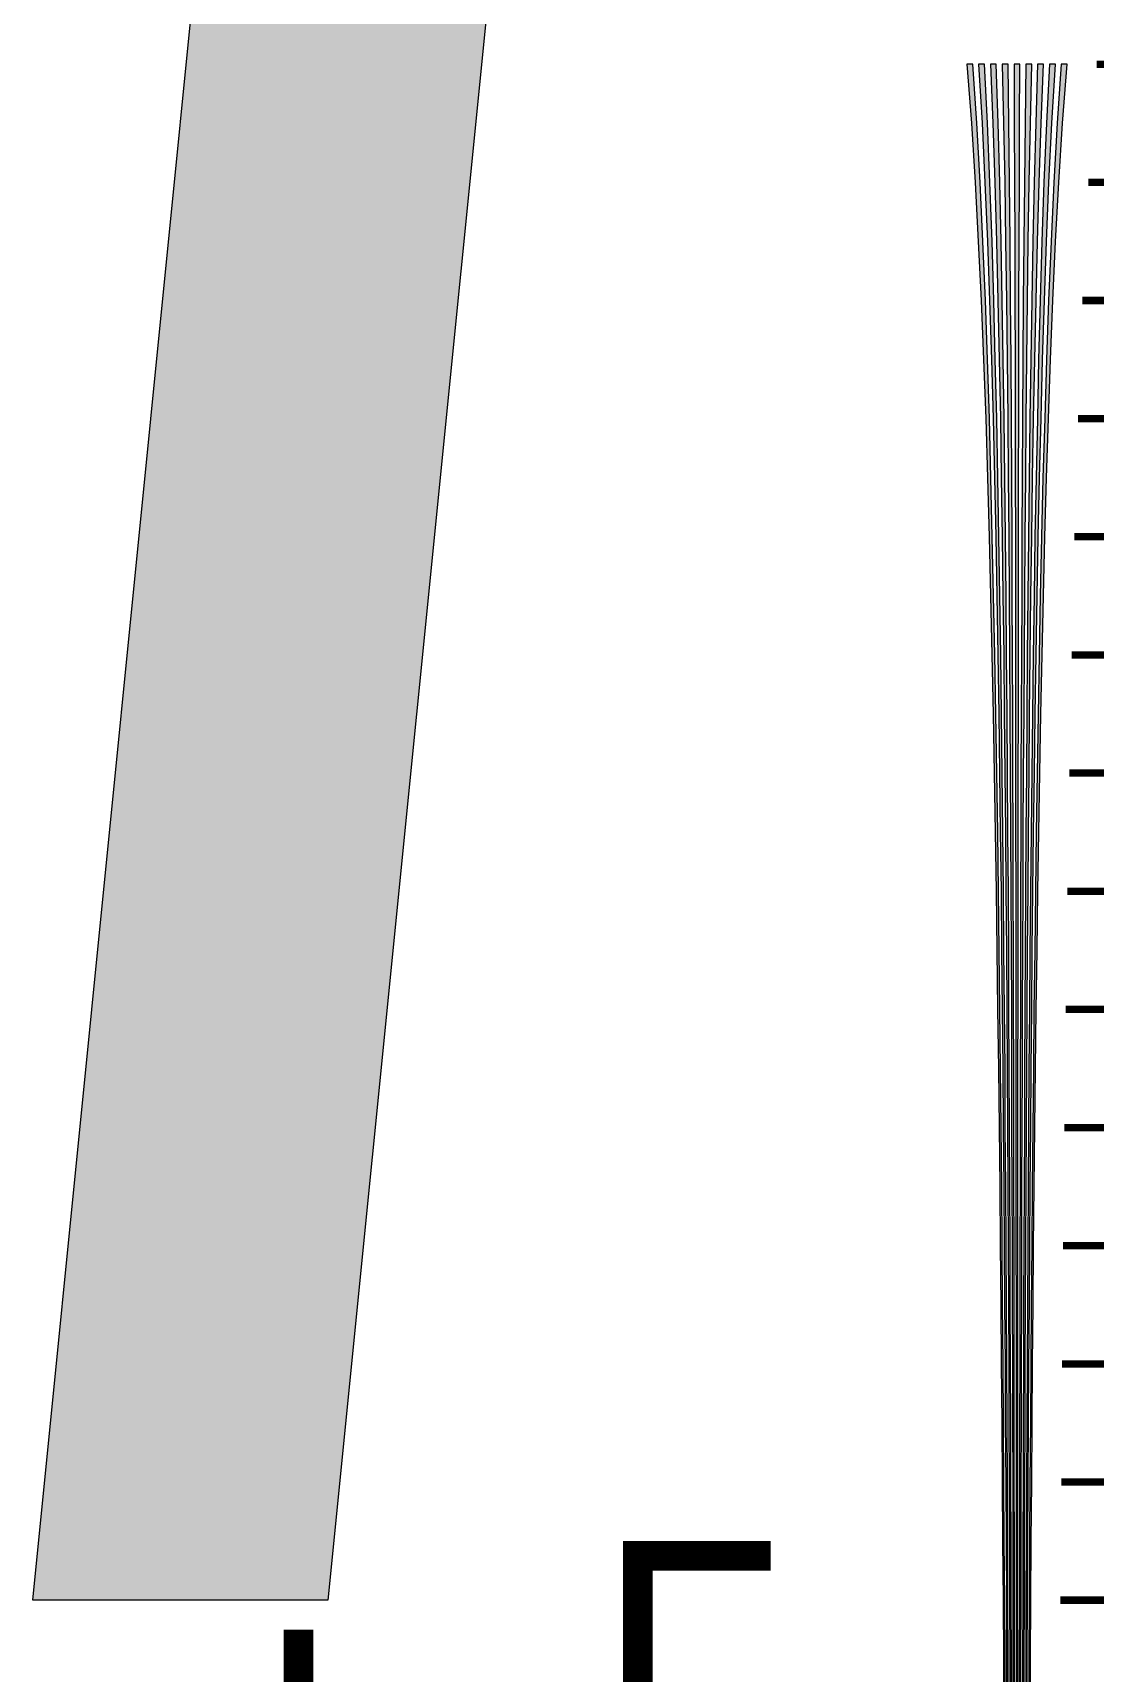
# Model space of a CAD drawing. Header units: millimetres. Extents: x 0 to 1582, y 0 to 984.
# Drawn here: x 759.1 to 903.1, y 566.4 to 788.5 of the extents above; entities that cross this region are included whole.
import ezdxf

# ---------------------------------------------------------------- set-up
doc = ezdxf.new("R2010")
doc.units = ezdxf.units.MM
doc.layers.add('CENTER', color=7, linetype='Continuous')
doc.layers.add('SFR', color=7, linetype='Continuous')

msp = doc.modelspace()

# ---------------------------------------------------------------- hatches: boundary and pattern name
at = {"layer": 'CENTER', "true_color": 0x000000}
h = msp.add_hatch(color=7, dxfattribs=at)
h.dxf.hatch_style = 1
h.paths.add_polyline_path([(885.69, 784.25), (886.31, 776.25), (886.83, 768.25), (887.25, 760.25), (887.63, 752.25), (887.95, 744.25), (888.25, 736.25), (888.49, 728.25), (888.71, 720.25), (888.91, 712.25), (889.09, 704.25), (889.25, 696.25), (889.39, 688.25), (889.53, 680.25), (889.65, 672.25), (889.77, 664.25), (889.87, 656.25), (889.97, 648.25), (890.07, 640.25), (890.15, 632.25), (890.23, 624.25), (890.29, 616.25), (890.37, 608.25), (890.43, 600.25), (890.49, 592.25), (890.55, 584.25), (890.61, 576.25), (890.65, 568.25), (890.71, 560.25), (890.75, 552.25), (890.79, 544.25), (890.99, 544.25), (890.95, 552.25), (890.91, 560.25), (890.87, 568.25), (890.83, 576.25), (890.77, 584.25), (890.73, 592.25), (890.67, 600.25), (890.61, 608.25), (890.55, 616.25), (890.49, 624.25), (890.43, 632.25), (890.35, 640.25), (890.27, 648.25), (890.19, 656.25), (890.09, 664.25), (889.99, 672.25), (889.89, 680.25), (889.77, 688.25), (889.63, 696.25), (889.49, 704.25), (889.33, 712.25), (889.15, 720.25), (888.97, 728.25), (888.75, 736.25), (888.49, 744.25), (888.21, 752.25), (887.87, 760.25), (887.49, 768.25), (887.03, 776.25), (886.49, 784.25), (885.69, 784.25)])
h = msp.add_hatch(color=7, dxfattribs=at)
h.dxf.hatch_style = 1
h.paths.add_polyline_path([(887.29, 784.25), (887.77, 776.25), (888.15, 768.25), (888.49, 760.25), (888.77, 752.25), (889.03, 744.25), (889.25, 736.25), (889.43, 728.25), (889.61, 720.25), (889.75, 712.25), (889.89, 704.25), (890.01, 696.25), (890.13, 688.25), (890.23, 680.25), (890.33, 672.25), (890.41, 664.25), (890.49, 656.25), (890.57, 648.25), (890.63, 640.25), (890.69, 632.25), (890.75, 624.25), (890.81, 616.25), (890.87, 608.25), (890.91, 600.25), (890.97, 592.25), (891.01, 584.25), (891.05, 576.25), (891.09, 568.25), (891.13, 560.25), (891.15, 552.25), (891.19, 544.25), (891.39, 544.25), (891.37, 552.25), (891.33, 560.25), (891.31, 568.25), (891.27, 576.25), (891.23, 584.25), (891.19, 592.25), (891.15, 600.25), (891.11, 608.25), (891.07, 616.25), (891.03, 624.25), (890.97, 632.25), (890.91, 640.25), (890.87, 648.25), (890.79, 656.25), (890.73, 664.25), (890.65, 672.25), (890.57, 680.25), (890.49, 688.25), (890.39, 696.25), (890.29, 704.25), (890.17, 712.25), (890.05, 720.25), (889.91, 728.25), (889.75, 736.25), (889.55, 744.25), (889.35, 752.25), (889.11, 760.25), (888.83, 768.25), (888.49, 776.25), (888.09, 784.25), (887.29, 784.25)])
h = msp.add_hatch(color=7, dxfattribs=at)
h.dxf.hatch_style = 1
h.paths.add_polyline_path([(888.89, 784.25), (889.21, 776.25), (889.49, 768.25), (889.73, 760.25), (889.91, 752.25), (890.09, 744.25), (890.25, 736.25), (890.37, 728.25), (890.49, 720.25), (890.59, 712.25), (890.69, 704.25), (890.77, 696.25), (890.85, 688.25), (890.93, 680.25), (890.99, 672.25), (891.05, 664.25), (891.11, 656.25), (891.15, 648.25), (891.21, 640.25), (891.25, 632.25), (891.29, 624.25), (891.33, 616.25), (891.37, 608.25), (891.39, 600.25), (891.43, 592.25), (891.47, 584.25), (891.49, 576.25), (891.51, 568.25), (891.55, 560.25), (891.57, 552.25), (891.59, 544.25), (891.79, 544.25), (891.77, 552.25), (891.75, 560.25), (891.73, 568.25), (891.71, 576.25), (891.69, 584.25), (891.67, 592.25), (891.65, 600.25), (891.61, 608.25), (891.59, 616.25), (891.55, 624.25), (891.53, 632.25), (891.49, 640.25), (891.45, 648.25), (891.41, 656.25), (891.37, 664.25), (891.33, 672.25), (891.27, 680.25), (891.21, 688.25), (891.15, 696.25), (891.09, 704.25), (891.01, 712.25), (890.93, 720.25), (890.85, 728.25), (890.75, 736.25), (890.63, 744.25), (890.49, 752.25), (890.33, 760.25), (890.15, 768.25), (889.95, 776.25), (889.69, 784.25), (888.89, 784.25)])
h = msp.add_hatch(color=7, dxfattribs=at)
h.dxf.hatch_style = 1
h.paths.add_polyline_path([(890.49, 784.25), (890.67, 776.25), (890.83, 768.25), (890.95, 760.25), (891.07, 752.25), (891.15, 744.25), (891.25, 736.25), (891.31, 728.25), (891.37, 720.25), (891.43, 712.25), (891.49, 704.25), (891.53, 696.25), (891.59, 688.25), (891.63, 680.25), (891.65, 672.25), (891.69, 664.25), (891.73, 656.25), (891.75, 648.25), (891.77, 640.25), (891.81, 632.25), (891.83, 624.25), (891.85, 616.25), (891.87, 608.25), (891.89, 600.25), (891.91, 592.25), (891.91, 584.25), (891.93, 576.25), (891.95, 568.25), (891.97, 560.25), (891.97, 552.25), (891.99, 544.25), (892.19, 544.25), (892.19, 552.25), (892.17, 560.25), (892.17, 568.25), (892.15, 576.25), (892.15, 584.25), (892.13, 592.25), (892.13, 600.25), (892.11, 608.25), (892.11, 616.25), (892.09, 624.25), (892.07, 632.25), (892.07, 640.25), (892.05, 648.25), (892.03, 656.25), (892.01, 664.25), (891.99, 672.25), (891.97, 680.25), (891.95, 688.25), (891.91, 696.25), (891.89, 704.25), (891.85, 712.25), (891.83, 720.25), (891.79, 728.25), (891.75, 736.25), (891.69, 744.25), (891.63, 752.25), (891.57, 760.25), (891.49, 768.25), (891.39, 776.25), (891.29, 784.25), (890.49, 784.25)])
h = msp.add_hatch(color=7, dxfattribs=at)
h.dxf.hatch_style = 1
h.paths.add_polyline_path([(892.09, 784.25), (892.13, 776.25), (892.15, 768.25), (892.19, 760.25), (892.21, 752.25), (892.23, 744.25), (892.25, 736.25), (892.25, 728.25), (892.27, 720.25), (892.27, 712.25), (892.29, 704.25), (892.29, 696.25), (892.31, 688.25), (892.31, 680.25), (892.33, 672.25), (892.33, 664.25), (892.33, 656.25), (892.35, 648.25), (892.35, 640.25), (892.35, 632.25), (892.35, 624.25), (892.37, 616.25), (892.37, 608.25), (892.37, 600.25), (892.37, 592.25), (892.37, 584.25), (892.37, 576.25), (892.39, 568.25), (892.39, 560.25), (892.39, 552.25), (892.39, 544.25), (892.59, 544.25), (892.59, 552.25), (892.59, 560.25), (892.59, 568.25), (892.61, 576.25), (892.61, 584.25), (892.61, 592.25), (892.61, 600.25), (892.61, 608.25), (892.61, 616.25), (892.62, 624.25), (892.62, 632.25), (892.62, 640.25), (892.62, 648.25), (892.64, 656.25), (892.64, 664.25), (892.64, 672.25), (892.66, 680.25), (892.66, 688.25), (892.68, 696.25), (892.68, 704.25), (892.7, 712.25), (892.7, 720.25), (892.72, 728.25), (892.74, 736.25), (892.74, 744.25), (892.76, 752.25), (892.78, 760.25), (892.82, 768.25), (892.84, 776.25), (892.88, 784.25), (892.09, 784.25)])
h = msp.add_hatch(color=7, dxfattribs=at)
h.dxf.hatch_style = 1
h.paths.add_polyline_path([(893.69, 784.25), (893.59, 776.25), (893.49, 768.25), (893.41, 760.25), (893.35, 752.25), (893.29, 744.25), (893.25, 736.25), (893.19, 728.25), (893.15, 720.25), (893.13, 712.25), (893.09, 704.25), (893.07, 696.25), (893.03, 688.25), (893.01, 680.25), (892.99, 672.25), (892.97, 664.25), (892.95, 656.25), (892.93, 648.25), (892.91, 640.25), (892.91, 632.25), (892.89, 624.25), (892.87, 616.25), (892.87, 608.25), (892.85, 600.25), (892.85, 592.25), (892.83, 584.25), (892.83, 576.25), (892.81, 568.25), (892.81, 560.25), (892.79, 552.25), (892.79, 544.25), (892.99, 544.25), (893.01, 552.25), (893.01, 560.25), (893.03, 568.25), (893.05, 576.25), (893.07, 584.25), (893.07, 592.25), (893.09, 600.25), (893.11, 608.25), (893.13, 616.25), (893.15, 624.25), (893.17, 632.25), (893.21, 640.25), (893.23, 648.25), (893.25, 656.25), (893.29, 664.25), (893.33, 672.25), (893.35, 680.25), (893.39, 688.25), (893.45, 696.25), (893.49, 704.25), (893.55, 712.25), (893.61, 720.25), (893.67, 728.25), (893.75, 736.25), (893.83, 744.25), (893.91, 752.25), (894.03, 760.25), (894.15, 768.25), (894.31, 776.25), (894.49, 784.25), (893.69, 784.25)])
h = msp.add_hatch(color=7, dxfattribs=at)
h.dxf.hatch_style = 1
h.paths.add_polyline_path([(895.29, 784.25), (895.03, 776.25), (894.83, 768.25), (894.65, 760.25), (894.49, 752.25), (894.35, 744.25), (894.25, 736.25), (894.13, 728.25), (894.05, 720.25), (893.97, 712.25), (893.89, 704.25), (893.83, 696.25), (893.77, 688.25), (893.71, 680.25), (893.65, 672.25), (893.61, 664.25), (893.57, 656.25), (893.53, 648.25), (893.49, 640.25), (893.45, 632.25), (893.43, 624.25), (893.39, 616.25), (893.37, 608.25), (893.33, 600.25), (893.31, 592.25), (893.29, 584.25), (893.27, 576.25), (893.25, 568.25), (893.23, 560.25), (893.21, 552.25), (893.19, 544.25), (893.39, 544.25), (893.41, 552.25), (893.43, 560.25), (893.47, 568.25), (893.49, 576.25), (893.51, 584.25), (893.55, 592.25), (893.59, 600.25), (893.61, 608.25), (893.65, 616.25), (893.69, 624.25), (893.73, 632.25), (893.77, 640.25), (893.83, 648.25), (893.87, 656.25), (893.93, 664.25), (893.99, 672.25), (894.05, 680.25), (894.13, 688.25), (894.21, 696.25), (894.29, 704.25), (894.39, 712.25), (894.49, 720.25), (894.61, 728.25), (894.75, 736.25), (894.89, 744.25), (895.07, 752.25), (895.25, 760.25), (895.49, 768.25), (895.77, 776.25), (896.09, 784.25), (895.29, 784.25)])
h = msp.add_hatch(color=7, dxfattribs=at)
h.dxf.hatch_style = 1
h.paths.add_polyline_path([(896.89, 784.25), (896.49, 776.25), (896.15, 768.25), (895.87, 760.25), (895.63, 752.25), (895.43, 744.25), (895.25, 736.25), (895.07, 728.25), (894.93, 720.25), (894.81, 712.25), (894.69, 704.25), (894.59, 696.25), (894.49, 688.25), (894.41, 680.25), (894.33, 672.25), (894.25, 664.25), (894.19, 656.25), (894.11, 648.25), (894.07, 640.25), (894.01, 632.25), (893.95, 624.25), (893.91, 616.25), (893.87, 608.25), (893.83, 600.25), (893.79, 592.25), (893.75, 584.25), (893.71, 576.25), (893.67, 568.25), (893.65, 560.25), (893.61, 552.25), (893.59, 544.25), (893.79, 544.25), (893.83, 552.25), (893.85, 560.25), (893.89, 568.25), (893.93, 576.25), (893.97, 584.25), (894.01, 592.25), (894.07, 600.25), (894.11, 608.25), (894.17, 616.25), (894.23, 624.25), (894.29, 632.25), (894.35, 640.25), (894.41, 648.25), (894.49, 656.25), (894.57, 664.25), (894.65, 672.25), (894.75, 680.25), (894.85, 688.25), (894.97, 696.25), (895.09, 704.25), (895.23, 712.25), (895.37, 720.25), (895.55, 728.25), (895.75, 736.25), (895.95, 744.25), (896.21, 752.25), (896.49, 760.25), (896.83, 768.25), (897.21, 776.25), (897.69, 784.25), (896.89, 784.25)])
h = msp.add_hatch(color=7, dxfattribs=at)
h.dxf.hatch_style = 1
h.paths.add_polyline_path([(898.49, 784.25), (897.95, 776.25), (897.49, 768.25), (897.11, 760.25), (896.77, 752.25), (896.49, 744.25), (896.25, 736.25), (896.01, 728.25), (895.83, 720.25), (895.65, 712.25), (895.49, 704.25), (895.35, 696.25), (895.21, 688.25), (895.09, 680.25), (894.99, 672.25), (894.89, 664.25), (894.79, 656.25), (894.71, 648.25), (894.63, 640.25), (894.55, 632.25), (894.49, 624.25), (894.43, 616.25), (894.37, 608.25), (894.31, 600.25), (894.25, 592.25), (894.21, 584.25), (894.15, 576.25), (894.11, 568.25), (894.07, 560.25), (894.03, 552.25), (893.99, 544.25), (894.19, 544.25), (894.23, 552.25), (894.27, 560.25), (894.33, 568.25), (894.37, 576.25), (894.43, 584.25), (894.49, 592.25), (894.55, 600.25), (894.61, 608.25), (894.69, 616.25), (894.75, 624.25), (894.83, 632.25), (894.91, 640.25), (895.01, 648.25), (895.11, 656.25), (895.21, 664.25), (895.33, 672.25), (895.45, 680.25), (895.59, 688.25), (895.73, 696.25), (895.89, 704.25), (896.07, 712.25), (896.27, 720.25), (896.49, 728.25), (896.75, 736.25), (897.03, 744.25), (897.35, 752.25), (897.73, 760.25), (898.15, 768.25), (898.67, 776.25), (899.29, 784.25), (898.49, 784.25)])
at = {"layer": 'SFR', "true_color": 0x000000}
h = msp.add_hatch(color=7, dxfattribs=at)
h.dxf.hatch_style = 1
h.paths.add_polyline_path([(783.12, 816.25), (823.12, 816.25), (799.12, 576.25), (759.12, 576.25), (783.12, 816.25)])

# ---------------------------------------------------------------- linework, layer by layer
at = {"layer": 'CENTER', "color": 250}
for points in [[(890.91, 560.25), (890.87, 568.25), (890.83, 576.25), (890.77, 584.25), (890.73, 592.25), (890.67, 600.25), (890.61, 608.25), (890.55, 616.25), (890.49, 624.25), (890.43, 632.25), (890.35, 640.25), (890.27, 648.25), (890.19, 656.25), (890.09, 664.25), (889.99, 672.25), (889.89, 680.25), (889.77, 688.25), (889.63, 696.25), (889.49, 704.25), (889.33, 712.25), (889.15, 720.25), (888.97, 728.25), (888.75, 736.25), (888.49, 744.25), (888.21, 752.25), (887.87, 760.25), (887.49, 768.25), (887.03, 776.25), (886.49, 784.25), (885.69, 784.25), (885.69, 784.25), (886.31, 776.25), (886.83, 768.25), (887.25, 760.25), (887.63, 752.25), (887.95, 744.25), (888.25, 736.25), (888.49, 728.25), (888.71, 720.25), (888.91, 712.25), (889.09, 704.25), (889.25, 696.25), (889.39, 688.25), (889.53, 680.25), (889.65, 672.25), (889.77, 664.25), (889.87, 656.25), (889.97, 648.25), (890.07, 640.25), (890.15, 632.25), (890.23, 624.25), (890.29, 616.25), (890.37, 608.25), (890.43, 600.25), (890.49, 592.25), (890.55, 584.25), (890.61, 576.25), (890.65, 568.25), (890.71, 560.25)], [(891.33, 560.25), (891.31, 568.25), (891.27, 576.25), (891.23, 584.25), (891.19, 592.25), (891.15, 600.25), (891.11, 608.25), (891.07, 616.25), (891.03, 624.25), (890.97, 632.25), (890.91, 640.25), (890.87, 648.25), (890.79, 656.25), (890.73, 664.25), (890.65, 672.25), (890.57, 680.25), (890.49, 688.25), (890.39, 696.25), (890.29, 704.25), (890.17, 712.25), (890.05, 720.25), (889.91, 728.25), (889.75, 736.25), (889.55, 744.25), (889.35, 752.25), (889.11, 760.25), (888.83, 768.25), (888.49, 776.25), (888.09, 784.25), (887.29, 784.25), (887.29, 784.25), (887.77, 776.25), (888.15, 768.25), (888.49, 760.25), (888.77, 752.25), (889.03, 744.25), (889.25, 736.25), (889.43, 728.25), (889.61, 720.25), (889.75, 712.25), (889.89, 704.25), (890.01, 696.25), (890.13, 688.25), (890.23, 680.25), (890.33, 672.25), (890.41, 664.25), (890.49, 656.25), (890.57, 648.25), (890.63, 640.25), (890.69, 632.25), (890.75, 624.25), (890.81, 616.25), (890.87, 608.25), (890.91, 600.25), (890.97, 592.25), (891.01, 584.25), (891.05, 576.25), (891.09, 568.25), (891.13, 560.25)], [(891.75, 560.25), (891.73, 568.25), (891.71, 576.25), (891.69, 584.25), (891.67, 592.25), (891.65, 600.25), (891.61, 608.25), (891.59, 616.25), (891.55, 624.25), (891.53, 632.25), (891.49, 640.25), (891.45, 648.25), (891.41, 656.25), (891.37, 664.25), (891.33, 672.25), (891.27, 680.25), (891.21, 688.25), (891.15, 696.25), (891.09, 704.25), (891.01, 712.25), (890.93, 720.25), (890.85, 728.25), (890.75, 736.25), (890.63, 744.25), (890.49, 752.25), (890.33, 760.25), (890.15, 768.25), (889.95, 776.25), (889.69, 784.25), (888.89, 784.25), (888.89, 784.25), (889.21, 776.25), (889.49, 768.25), (889.73, 760.25), (889.91, 752.25), (890.09, 744.25), (890.25, 736.25), (890.37, 728.25), (890.49, 720.25), (890.59, 712.25), (890.69, 704.25), (890.77, 696.25), (890.85, 688.25), (890.93, 680.25), (890.99, 672.25), (891.05, 664.25), (891.11, 656.25), (891.15, 648.25), (891.21, 640.25), (891.25, 632.25), (891.29, 624.25), (891.33, 616.25), (891.37, 608.25), (891.39, 600.25), (891.43, 592.25), (891.47, 584.25), (891.49, 576.25), (891.51, 568.25), (891.55, 560.25)], [(892.17, 560.25), (892.17, 568.25), (892.15, 576.25), (892.15, 584.25), (892.13, 592.25), (892.13, 600.25), (892.11, 608.25), (892.11, 616.25), (892.09, 624.25), (892.07, 632.25), (892.07, 640.25), (892.05, 648.25), (892.03, 656.25), (892.01, 664.25), (891.99, 672.25), (891.97, 680.25), (891.95, 688.25), (891.91, 696.25), (891.89, 704.25), (891.85, 712.25), (891.83, 720.25), (891.79, 728.25), (891.75, 736.25), (891.69, 744.25), (891.63, 752.25), (891.57, 760.25), (891.49, 768.25), (891.39, 776.25), (891.29, 784.25), (890.49, 784.25), (890.49, 784.25), (890.67, 776.25), (890.83, 768.25), (890.95, 760.25), (891.07, 752.25), (891.15, 744.25), (891.25, 736.25), (891.31, 728.25), (891.37, 720.25), (891.43, 712.25), (891.49, 704.25), (891.53, 696.25), (891.59, 688.25), (891.63, 680.25), (891.65, 672.25), (891.69, 664.25), (891.73, 656.25), (891.75, 648.25), (891.77, 640.25), (891.81, 632.25), (891.83, 624.25), (891.85, 616.25), (891.87, 608.25), (891.89, 600.25), (891.91, 592.25), (891.91, 584.25), (891.93, 576.25), (891.95, 568.25), (891.97, 560.25)], [(892.59, 560.25), (892.59, 568.25), (892.61, 576.25), (892.61, 584.25), (892.61, 592.25), (892.61, 600.25), (892.61, 608.25), (892.61, 616.25), (892.62, 624.25), (892.62, 632.25), (892.62, 640.25), (892.62, 648.25), (892.64, 656.25), (892.64, 664.25), (892.64, 672.25), (892.66, 680.25), (892.66, 688.25), (892.68, 696.25), (892.68, 704.25), (892.7, 712.25), (892.7, 720.25), (892.72, 728.25), (892.74, 736.25), (892.74, 744.25), (892.76, 752.25), (892.78, 760.25), (892.82, 768.25), (892.84, 776.25), (892.88, 784.25), (892.09, 784.25), (892.09, 784.25), (892.13, 776.25), (892.15, 768.25), (892.19, 760.25), (892.21, 752.25), (892.23, 744.25), (892.25, 736.25), (892.25, 728.25), (892.27, 720.25), (892.27, 712.25), (892.29, 704.25), (892.29, 696.25), (892.31, 688.25), (892.31, 680.25), (892.33, 672.25), (892.33, 664.25), (892.33, 656.25), (892.35, 648.25), (892.35, 640.25), (892.35, 632.25), (892.35, 624.25), (892.37, 616.25), (892.37, 608.25), (892.37, 600.25), (892.37, 592.25), (892.37, 584.25), (892.37, 576.25), (892.39, 568.25), (892.39, 560.25)], [(893.01, 560.25), (893.03, 568.25), (893.05, 576.25), (893.07, 584.25), (893.07, 592.25), (893.09, 600.25), (893.11, 608.25), (893.13, 616.25), (893.15, 624.25), (893.17, 632.25), (893.21, 640.25), (893.23, 648.25), (893.25, 656.25), (893.29, 664.25), (893.33, 672.25), (893.35, 680.25), (893.39, 688.25), (893.45, 696.25), (893.49, 704.25), (893.55, 712.25), (893.61, 720.25), (893.67, 728.25), (893.75, 736.25), (893.83, 744.25), (893.91, 752.25), (894.03, 760.25), (894.15, 768.25), (894.31, 776.25), (894.49, 784.25), (893.69, 784.25), (893.69, 784.25), (893.59, 776.25), (893.49, 768.25), (893.41, 760.25), (893.35, 752.25), (893.29, 744.25), (893.25, 736.25), (893.19, 728.25), (893.15, 720.25), (893.13, 712.25), (893.09, 704.25), (893.07, 696.25), (893.03, 688.25), (893.01, 680.25), (892.99, 672.25), (892.97, 664.25), (892.95, 656.25), (892.93, 648.25), (892.91, 640.25), (892.91, 632.25), (892.89, 624.25), (892.87, 616.25), (892.87, 608.25), (892.85, 600.25), (892.85, 592.25), (892.83, 584.25), (892.83, 576.25), (892.81, 568.25), (892.81, 560.25)], [(893.43, 560.25), (893.47, 568.25), (893.49, 576.25), (893.51, 584.25), (893.55, 592.25), (893.59, 600.25), (893.61, 608.25), (893.65, 616.25), (893.69, 624.25), (893.73, 632.25), (893.77, 640.25), (893.83, 648.25), (893.87, 656.25), (893.93, 664.25), (893.99, 672.25), (894.05, 680.25), (894.13, 688.25), (894.21, 696.25), (894.29, 704.25), (894.39, 712.25), (894.49, 720.25), (894.61, 728.25), (894.75, 736.25), (894.89, 744.25), (895.07, 752.25), (895.25, 760.25), (895.49, 768.25), (895.77, 776.25), (896.09, 784.25), (895.29, 784.25), (895.29, 784.25), (895.03, 776.25), (894.83, 768.25), (894.65, 760.25), (894.49, 752.25), (894.35, 744.25), (894.25, 736.25), (894.13, 728.25), (894.05, 720.25), (893.97, 712.25), (893.89, 704.25), (893.83, 696.25), (893.77, 688.25), (893.71, 680.25), (893.65, 672.25), (893.61, 664.25), (893.57, 656.25), (893.53, 648.25), (893.49, 640.25), (893.45, 632.25), (893.43, 624.25), (893.39, 616.25), (893.37, 608.25), (893.33, 600.25), (893.31, 592.25), (893.29, 584.25), (893.27, 576.25), (893.25, 568.25), (893.23, 560.25)], [(893.85, 560.25), (893.89, 568.25), (893.93, 576.25), (893.97, 584.25), (894.01, 592.25), (894.07, 600.25), (894.11, 608.25), (894.17, 616.25), (894.23, 624.25), (894.29, 632.25), (894.35, 640.25), (894.41, 648.25), (894.49, 656.25), (894.57, 664.25), (894.65, 672.25), (894.75, 680.25), (894.85, 688.25), (894.97, 696.25), (895.09, 704.25), (895.23, 712.25), (895.37, 720.25), (895.55, 728.25), (895.75, 736.25), (895.95, 744.25), (896.21, 752.25), (896.49, 760.25), (896.83, 768.25), (897.21, 776.25), (897.69, 784.25), (896.89, 784.25), (896.89, 784.25), (896.49, 776.25), (896.15, 768.25), (895.87, 760.25), (895.63, 752.25), (895.43, 744.25), (895.25, 736.25), (895.07, 728.25), (894.93, 720.25), (894.81, 712.25), (894.69, 704.25), (894.59, 696.25), (894.49, 688.25), (894.41, 680.25), (894.33, 672.25), (894.25, 664.25), (894.19, 656.25), (894.11, 648.25), (894.07, 640.25), (894.01, 632.25), (893.95, 624.25), (893.91, 616.25), (893.87, 608.25), (893.83, 600.25), (893.79, 592.25), (893.75, 584.25), (893.71, 576.25), (893.67, 568.25), (893.65, 560.25)], [(894.27, 560.25), (894.33, 568.25), (894.37, 576.25), (894.43, 584.25), (894.49, 592.25), (894.55, 600.25), (894.61, 608.25), (894.69, 616.25), (894.75, 624.25), (894.83, 632.25), (894.91, 640.25), (895.01, 648.25), (895.11, 656.25), (895.21, 664.25), (895.33, 672.25), (895.45, 680.25), (895.59, 688.25), (895.73, 696.25), (895.89, 704.25), (896.07, 712.25), (896.27, 720.25), (896.49, 728.25), (896.75, 736.25), (897.03, 744.25), (897.35, 752.25), (897.73, 760.25), (898.15, 768.25), (898.67, 776.25), (899.29, 784.25), (898.49, 784.25), (898.49, 784.25), (897.95, 776.25), (897.49, 768.25), (897.11, 760.25), (896.77, 752.25), (896.49, 744.25), (896.25, 736.25), (896.01, 728.25), (895.83, 720.25), (895.65, 712.25), (895.49, 704.25), (895.35, 696.25), (895.21, 688.25), (895.09, 680.25), (894.99, 672.25), (894.89, 664.25), (894.79, 656.25), (894.71, 648.25), (894.63, 640.25), (894.55, 632.25), (894.49, 624.25), (894.43, 616.25), (894.37, 608.25), (894.31, 600.25), (894.25, 592.25), (894.21, 584.25), (894.15, 576.25), (894.11, 568.25), (894.07, 560.25)]]:
    msp.add_lwpolyline(points, dxfattribs=at)
at = {"layer": 'CENTER', "color": 250, "lineweight": 35, "const_width": 1}
for points in [[(903.29, 784.25), (911.29, 784.25)], [(902.15, 768.25), (914.15, 768.25)], [(901.35, 752.25), (909.35, 752.25)], [(900.75, 736.25), (912.75, 736.25)], [(900.27, 720.25), (908.27, 720.25)], [(899.89, 704.25), (911.89, 704.25)], [(899.59, 688.25), (907.59, 688.25)], [(899.33, 672.25), (911.33, 672.25)], [(899.11, 656.25), (907.11, 656.25)], [(898.91, 640.25), (910.91, 640.25)], [(898.75, 624.25), (906.75, 624.25)], [(898.61, 608.25), (910.61, 608.25)], [(898.49, 592.25), (906.49, 592.25)], [(898.37, 576.25), (910.37, 576.25)]]:
    msp.add_lwpolyline(points, dxfattribs=at)
at = {"layer": 'CENTER', "color": 250, "true_color": 0x000000}
for points in [[(886.49, 784.25), (885.69, 784.25), (886.31, 776.25)], [(886.49, 784.25), (886.31, 776.25), (886.83, 768.25)], [(886.49, 784.25), (886.83, 768.25), (887.25, 760.25)], [(886.49, 784.25), (887.25, 760.25), (887.63, 752.25)], [(886.49, 784.25), (887.63, 752.25), (887.95, 744.25)], [(886.49, 784.25), (887.95, 744.25), (888.25, 736.25)], [(886.49, 784.25), (888.25, 736.25), (889.49, 704.25)], [(886.49, 784.25), (889.49, 704.25), (889.33, 712.25)], [(886.49, 784.25), (889.33, 712.25), (889.15, 720.25)], [(886.49, 784.25), (889.15, 720.25), (888.97, 728.25)], [(886.49, 784.25), (888.97, 728.25), (888.75, 736.25)], [(886.49, 784.25), (888.75, 736.25), (888.49, 744.25)], [(886.49, 784.25), (888.49, 744.25), (888.21, 752.25)], [(886.49, 784.25), (888.21, 752.25), (887.87, 760.25)], [(886.49, 784.25), (887.87, 760.25), (887.49, 768.25)], [(887.49, 768.25), (887.03, 776.25), (886.49, 784.25)], [(888.09, 784.25), (887.29, 784.25), (887.77, 776.25)], [(888.09, 784.25), (887.77, 776.25), (888.15, 768.25)], [(888.09, 784.25), (888.15, 768.25), (888.49, 760.25)], [(888.09, 784.25), (888.49, 760.25), (888.77, 752.25)], [(888.09, 784.25), (888.77, 752.25), (889.03, 744.25)], [(888.09, 784.25), (889.03, 744.25), (889.25, 736.25)], [(888.09, 784.25), (889.25, 736.25), (890.49, 688.25)], [(888.09, 784.25), (890.49, 688.25), (890.39, 696.25)], [(888.09, 784.25), (890.39, 696.25), (890.29, 704.25)], [(888.09, 784.25), (890.29, 704.25), (890.17, 712.25)], [(888.09, 784.25), (890.17, 712.25), (890.05, 720.25)], [(888.09, 784.25), (890.05, 720.25), (889.91, 728.25)], [(888.09, 784.25), (889.91, 728.25), (889.75, 736.25)], [(888.09, 784.25), (889.75, 736.25), (889.55, 744.25)], [(888.09, 784.25), (889.55, 744.25), (889.35, 752.25)], [(888.09, 784.25), (889.35, 752.25), (889.11, 760.25)], [(888.09, 784.25), (889.11, 760.25), (888.83, 768.25)], [(888.83, 768.25), (888.49, 776.25), (888.09, 784.25)], [(889.69, 784.25), (888.89, 784.25), (889.21, 776.25)], [(889.69, 784.25), (889.21, 776.25), (889.49, 768.25)], [(889.69, 784.25), (889.49, 768.25), (889.73, 760.25)], [(889.69, 784.25), (889.73, 760.25), (889.91, 752.25)], [(889.69, 784.25), (889.91, 752.25), (890.09, 744.25)], [(889.69, 784.25), (890.09, 744.25), (890.25, 736.25)], [(889.69, 784.25), (890.25, 736.25), (890.37, 728.25)], [(889.69, 784.25), (890.37, 728.25), (890.49, 720.25)], [(889.69, 784.25), (890.49, 720.25), (890.59, 712.25)], [(889.69, 784.25), (890.59, 712.25), (890.69, 704.25)], [(889.69, 784.25), (890.69, 704.25), (891.49, 640.25)], [(889.69, 784.25), (891.49, 640.25), (891.45, 648.25)], [(889.69, 784.25), (891.45, 648.25), (891.41, 656.25)], [(889.69, 784.25), (891.41, 656.25), (891.37, 664.25)], [(889.69, 784.25), (891.37, 664.25), (891.33, 672.25)], [(889.69, 784.25), (891.33, 672.25), (891.27, 680.25)], [(889.69, 784.25), (891.27, 680.25), (891.21, 688.25)], [(889.69, 784.25), (891.21, 688.25), (891.15, 696.25)], [(889.69, 784.25), (891.15, 696.25), (891.09, 704.25)], [(889.69, 784.25), (891.09, 704.25), (891.01, 712.25)], [(889.69, 784.25), (891.01, 712.25), (890.93, 720.25)], [(889.69, 784.25), (890.93, 720.25), (890.85, 728.25)], [(889.69, 784.25), (890.85, 728.25), (890.75, 736.25)], [(889.69, 784.25), (890.75, 736.25), (890.63, 744.25)], [(889.69, 784.25), (890.63, 744.25), (890.49, 752.25)], [(889.69, 784.25), (890.49, 752.25), (890.33, 760.25)], [(889.69, 784.25), (890.33, 760.25), (890.15, 768.25)], [(890.15, 768.25), (889.95, 776.25), (889.69, 784.25)], [(891.29, 784.25), (890.49, 784.25), (890.67, 776.25)], [(891.29, 784.25), (890.67, 776.25), (890.83, 768.25)], [(891.29, 784.25), (890.83, 768.25), (890.95, 760.25)], [(891.29, 784.25), (890.95, 760.25), (891.07, 752.25)], [(891.29, 784.25), (891.07, 752.25), (891.15, 744.25)], [(891.29, 784.25), (891.15, 744.25), (891.25, 736.25)], [(891.29, 784.25), (891.25, 736.25), (891.31, 728.25)], [(891.29, 784.25), (891.31, 728.25), (891.37, 720.25)], [(891.29, 784.25), (891.37, 720.25), (891.43, 712.25)], [(891.29, 784.25), (891.43, 712.25), (891.49, 704.25)], [(891.29, 784.25), (891.49, 704.25), (891.53, 696.25)], [(891.29, 784.25), (891.53, 696.25), (891.59, 688.25)], [(891.29, 784.25), (891.59, 688.25), (891.63, 680.25)], [(891.29, 784.25), (891.63, 680.25), (891.69, 664.25)], [(891.29, 784.25), (891.69, 664.25), (891.73, 656.25)], [(891.29, 784.25), (891.73, 656.25), (892.19, 544.25)], [(891.29, 784.25), (892.19, 544.25), (892.19, 552.25)], [(891.29, 784.25), (892.19, 552.25), (892.17, 560.25)], [(891.29, 784.25), (892.17, 560.25), (892.17, 568.25)], [(891.29, 784.25), (892.17, 568.25), (892.15, 576.25)], [(891.29, 784.25), (892.15, 576.25), (892.15, 584.25)], [(891.29, 784.25), (892.15, 584.25), (892.13, 592.25)], [(891.29, 784.25), (892.13, 592.25), (892.13, 600.25)], [(891.29, 784.25), (892.13, 600.25), (892.11, 608.25)], [(891.29, 784.25), (892.11, 608.25), (892.11, 616.25)], [(891.29, 784.25), (892.11, 616.25), (892.09, 624.25)], [(891.29, 784.25), (892.09, 624.25), (892.07, 632.25)], [(891.29, 784.25), (892.07, 632.25), (892.07, 640.25)], [(891.29, 784.25), (892.07, 640.25), (892.05, 648.25)], [(891.29, 784.25), (892.05, 648.25), (892.03, 656.25)], [(891.29, 784.25), (892.03, 656.25), (892.01, 664.25)], [(891.29, 784.25), (892.01, 664.25), (891.99, 672.25)], [(891.29, 784.25), (891.99, 672.25), (891.97, 680.25)], [(891.29, 784.25), (891.97, 680.25), (891.95, 688.25)], [(891.29, 784.25), (891.95, 688.25), (891.91, 696.25)], [(891.29, 784.25), (891.91, 696.25), (891.89, 704.25)], [(891.29, 784.25), (891.89, 704.25), (891.85, 712.25)], [(891.29, 784.25), (891.85, 712.25), (891.83, 720.25)], [(891.29, 784.25), (891.83, 720.25), (891.79, 728.25)], [(891.29, 784.25), (891.79, 728.25), (891.75, 736.25)], [(891.29, 784.25), (891.75, 736.25), (891.69, 744.25)], [(891.29, 784.25), (891.69, 744.25), (891.63, 752.25)], [(891.29, 784.25), (891.63, 752.25), (891.57, 760.25)], [(891.57, 760.25), (891.39, 776.25), (891.29, 784.25)], [(892.88, 784.25), (892.09, 784.25), (892.13, 776.25)], [(892.88, 784.25), (892.13, 776.25), (892.15, 768.25)], [(892.88, 784.25), (892.15, 768.25), (892.19, 760.25)], [(892.88, 784.25), (892.19, 760.25), (892.21, 752.25)], [(892.88, 784.25), (892.21, 752.25), (892.23, 744.25)], [(892.88, 784.25), (892.23, 744.25), (892.25, 736.25)], [(892.88, 784.25), (892.25, 736.25), (892.25, 728.25)], [(892.88, 784.25), (892.25, 728.25), (892.27, 720.25)], [(892.88, 784.25), (892.27, 720.25), (892.27, 712.25)], [(892.88, 784.25), (892.27, 712.25), (892.29, 704.25)], [(892.88, 784.25), (892.29, 704.25), (892.29, 696.25)], [(892.88, 784.25), (892.29, 696.25), (892.31, 688.25)], [(892.88, 784.25), (892.31, 688.25), (892.31, 680.25)], [(892.31, 680.25), (892.84, 776.25), (892.88, 784.25)], [(894.49, 784.25), (893.25, 736.25), (893.19, 728.25)], [(893.19, 728.25), (894.31, 776.25), (894.49, 784.25)], [(894.49, 784.25), (893.29, 744.25), (893.25, 736.25)], [(894.49, 784.25), (893.35, 752.25), (893.29, 744.25)], [(894.49, 784.25), (893.41, 760.25), (893.35, 752.25)], [(894.49, 784.25), (893.49, 768.25), (893.41, 760.25)], [(894.49, 784.25), (893.59, 776.25), (893.49, 768.25)], [(894.49, 784.25), (893.69, 784.25), (893.59, 776.25)], [(896.09, 784.25), (894.49, 752.25), (894.35, 744.25)], [(894.35, 744.25), (895.77, 776.25), (896.09, 784.25)], [(896.09, 784.25), (894.65, 760.25), (894.49, 752.25)], [(896.09, 784.25), (894.83, 768.25), (894.65, 760.25)], [(896.09, 784.25), (895.03, 776.25), (894.83, 768.25)], [(896.09, 784.25), (895.29, 784.25), (895.03, 776.25)], [(897.69, 784.25), (895.87, 760.25), (895.63, 752.25)], [(895.63, 752.25), (897.21, 776.25), (897.69, 784.25)], [(897.69, 784.25), (896.15, 768.25), (895.87, 760.25)], [(897.69, 784.25), (896.49, 776.25), (896.15, 768.25)], [(897.69, 784.25), (896.89, 784.25), (896.49, 776.25)], [(899.29, 784.25), (897.11, 760.25), (896.77, 752.25)], [(896.77, 752.25), (898.67, 776.25), (899.29, 784.25)], [(899.29, 784.25), (897.49, 768.25), (897.11, 760.25)], [(899.29, 784.25), (897.95, 776.25), (897.49, 768.25)], [(899.29, 784.25), (898.49, 784.25), (897.95, 776.25)], [(891.57, 760.25), (891.49, 768.25), (891.39, 776.25)], [(892.31, 680.25), (892.82, 768.25), (892.84, 776.25)], [(893.19, 728.25), (894.15, 768.25), (894.31, 776.25)], [(894.35, 744.25), (895.49, 768.25), (895.77, 776.25)], [(895.63, 752.25), (896.83, 768.25), (897.21, 776.25)], [(896.77, 752.25), (898.15, 768.25), (898.67, 776.25)], [(892.31, 680.25), (892.78, 760.25), (892.82, 768.25)], [(893.19, 728.25), (894.03, 760.25), (894.15, 768.25)], [(894.35, 744.25), (895.25, 760.25), (895.49, 768.25)], [(895.63, 752.25), (896.49, 760.25), (896.83, 768.25)], [(896.77, 752.25), (897.73, 760.25), (898.15, 768.25)], [(892.31, 680.25), (892.76, 752.25), (892.78, 760.25)], [(893.19, 728.25), (893.91, 752.25), (894.03, 760.25)], [(894.35, 744.25), (895.07, 752.25), (895.25, 760.25)], [(895.63, 752.25), (896.21, 752.25), (896.49, 760.25)], [(896.77, 752.25), (897.35, 752.25), (897.73, 760.25)], [(892.31, 680.25), (892.74, 744.25), (892.76, 752.25)], [(893.19, 728.25), (893.83, 744.25), (893.91, 752.25)], [(895.63, 752.25), (893.95, 624.25), (893.91, 616.25)], [(895.63, 752.25), (893.91, 616.25), (894.65, 672.25)], [(895.63, 752.25), (894.01, 632.25), (893.95, 624.25)], [(895.63, 752.25), (894.07, 640.25), (894.01, 632.25)], [(895.63, 752.25), (894.11, 648.25), (894.07, 640.25)], [(895.63, 752.25), (894.19, 656.25), (894.11, 648.25)], [(895.63, 752.25), (894.25, 664.25), (894.19, 656.25)], [(895.63, 752.25), (894.33, 672.25), (894.25, 664.25)], [(895.63, 752.25), (894.41, 680.25), (894.33, 672.25)], [(894.35, 744.25), (894.89, 744.25), (895.07, 752.25)], [(895.63, 752.25), (894.49, 688.25), (894.41, 680.25)], [(895.63, 752.25), (894.59, 696.25), (894.49, 688.25)], [(895.63, 752.25), (894.69, 704.25), (894.59, 696.25)], [(896.77, 752.25), (894.71, 648.25), (894.63, 640.25)], [(896.77, 752.25), (894.63, 640.25), (895.73, 696.25)], [(895.63, 752.25), (894.65, 672.25), (894.75, 680.25)], [(895.63, 752.25), (894.81, 712.25), (894.69, 704.25)], [(896.77, 752.25), (894.79, 656.25), (894.71, 648.25)], [(895.63, 752.25), (894.75, 680.25), (894.85, 688.25)], [(896.77, 752.25), (894.89, 664.25), (894.79, 656.25)], [(895.63, 752.25), (894.93, 720.25), (894.81, 712.25)], [(895.63, 752.25), (894.85, 688.25), (894.97, 696.25)], [(896.77, 752.25), (894.99, 672.25), (894.89, 664.25)], [(895.63, 752.25), (895.07, 728.25), (894.93, 720.25)], [(895.63, 752.25), (894.97, 696.25), (895.09, 704.25)], [(896.77, 752.25), (895.09, 680.25), (894.99, 672.25)], [(895.63, 752.25), (895.25, 736.25), (895.07, 728.25)], [(895.63, 752.25), (895.09, 704.25), (895.23, 712.25)], [(896.77, 752.25), (895.21, 688.25), (895.09, 680.25)], [(896.77, 752.25), (895.35, 696.25), (895.21, 688.25)], [(895.63, 752.25), (895.23, 712.25), (895.37, 720.25)], [(895.63, 752.25), (895.43, 744.25), (895.25, 736.25)], [(896.77, 752.25), (895.49, 704.25), (895.35, 696.25)], [(895.63, 752.25), (895.37, 720.25), (895.55, 728.25)], [(896.77, 752.25), (895.65, 712.25), (895.49, 704.25)], [(895.63, 752.25), (895.55, 728.25), (895.75, 736.25)], [(895.63, 752.25), (895.75, 736.25), (895.95, 744.25)], [(895.63, 752.25), (895.95, 744.25), (896.21, 752.25)], [(896.77, 752.25), (895.83, 720.25), (895.65, 712.25)], [(896.77, 752.25), (895.73, 696.25), (895.89, 704.25)], [(896.77, 752.25), (896.01, 728.25), (895.83, 720.25)], [(896.77, 752.25), (895.89, 704.25), (896.07, 712.25)], [(896.77, 752.25), (896.25, 736.25), (896.01, 728.25)], [(896.77, 752.25), (896.07, 712.25), (896.27, 720.25)], [(896.77, 752.25), (896.49, 744.25), (896.25, 736.25)], [(896.77, 752.25), (896.27, 720.25), (896.49, 728.25)], [(896.77, 752.25), (896.49, 728.25), (896.75, 736.25)], [(896.77, 752.25), (896.75, 736.25), (897.03, 744.25)], [(896.77, 752.25), (897.03, 744.25), (897.35, 752.25)], [(892.31, 680.25), (892.74, 736.25), (892.74, 744.25)], [(893.19, 728.25), (893.75, 736.25), (893.83, 744.25)], [(894.35, 744.25), (893.21, 552.25), (893.19, 544.25)], [(894.35, 744.25), (893.19, 544.25), (893.77, 640.25)], [(894.35, 744.25), (893.23, 560.25), (893.21, 552.25)], [(894.35, 744.25), (893.25, 568.25), (893.23, 560.25)], [(894.35, 744.25), (893.27, 576.25), (893.25, 568.25)], [(894.35, 744.25), (893.29, 584.25), (893.27, 576.25)], [(894.35, 744.25), (893.31, 592.25), (893.29, 584.25)], [(894.35, 744.25), (893.33, 600.25), (893.31, 592.25)], [(894.35, 744.25), (893.37, 608.25), (893.33, 600.25)], [(894.35, 744.25), (893.39, 616.25), (893.37, 608.25)], [(894.35, 744.25), (893.43, 624.25), (893.39, 616.25)], [(894.35, 744.25), (893.45, 632.25), (893.43, 624.25)], [(894.35, 744.25), (893.49, 640.25), (893.45, 632.25)], [(894.35, 744.25), (893.53, 648.25), (893.49, 640.25)], [(894.35, 744.25), (893.57, 656.25), (893.53, 648.25)], [(894.35, 744.25), (893.61, 664.25), (893.57, 656.25)], [(894.35, 744.25), (893.65, 672.25), (893.61, 664.25)], [(894.35, 744.25), (893.71, 680.25), (893.65, 672.25)], [(894.35, 744.25), (893.77, 688.25), (893.71, 680.25)], [(894.35, 744.25), (893.83, 696.25), (893.77, 688.25)], [(894.35, 744.25), (893.77, 640.25), (893.87, 656.25)], [(894.35, 744.25), (893.89, 704.25), (893.83, 696.25)], [(894.35, 744.25), (893.87, 656.25), (893.93, 664.25)], [(894.35, 744.25), (893.97, 712.25), (893.89, 704.25)], [(894.35, 744.25), (893.93, 664.25), (893.99, 672.25)], [(894.35, 744.25), (894.05, 720.25), (893.97, 712.25)], [(894.35, 744.25), (893.99, 672.25), (894.05, 680.25)], [(894.35, 744.25), (894.25, 736.25), (894.05, 720.25)], [(894.35, 744.25), (894.05, 680.25), (894.13, 688.25)], [(894.35, 744.25), (894.13, 688.25), (894.21, 696.25)], [(894.35, 744.25), (894.21, 696.25), (894.29, 704.25)], [(894.35, 744.25), (894.29, 704.25), (894.39, 712.25)], [(894.35, 744.25), (894.39, 712.25), (894.49, 720.25)], [(894.35, 744.25), (894.49, 720.25), (894.61, 728.25)], [(894.35, 744.25), (894.61, 728.25), (894.75, 736.25)], [(894.35, 744.25), (894.75, 736.25), (894.89, 744.25)], [(888.25, 736.25), (888.49, 728.25), (889.77, 688.25)], [(888.25, 736.25), (889.77, 688.25), (889.63, 696.25)], [(888.25, 736.25), (889.63, 696.25), (889.49, 704.25)], [(889.25, 736.25), (889.43, 728.25), (890.57, 680.25)], [(889.25, 736.25), (890.57, 680.25), (890.49, 688.25)], [(892.31, 680.25), (892.72, 728.25), (892.74, 736.25)], [(893.19, 728.25), (893.67, 728.25), (893.75, 736.25)], [(894.25, 736.25), (894.13, 728.25), (894.05, 720.25)], [(888.49, 728.25), (888.71, 720.25), (889.89, 680.25)], [(888.49, 728.25), (889.89, 680.25), (889.77, 688.25)], [(889.43, 728.25), (889.61, 720.25), (890.57, 680.25)], [(892.31, 680.25), (892.7, 720.25), (892.72, 728.25)], [(893.19, 728.25), (892.81, 560.25), (892.79, 544.25)], [(893.19, 728.25), (892.79, 544.25), (892.99, 544.25)], [(893.19, 728.25), (892.83, 576.25), (892.81, 560.25)], [(893.19, 728.25), (892.85, 592.25), (892.83, 584.25)], [(893.19, 728.25), (892.83, 584.25), (892.83, 576.25)], [(893.19, 728.25), (892.87, 608.25), (892.85, 600.25)], [(893.19, 728.25), (892.85, 600.25), (892.85, 592.25)], [(893.19, 728.25), (892.89, 624.25), (892.87, 616.25)], [(893.19, 728.25), (892.87, 616.25), (892.87, 608.25)], [(893.19, 728.25), (892.91, 632.25), (892.89, 624.25)], [(893.19, 728.25), (892.93, 648.25), (892.91, 640.25)], [(893.19, 728.25), (892.91, 640.25), (892.91, 632.25)], [(893.19, 728.25), (892.95, 656.25), (892.93, 648.25)], [(893.19, 728.25), (892.97, 664.25), (892.95, 656.25)], [(893.19, 728.25), (892.99, 672.25), (892.97, 664.25)], [(893.19, 728.25), (893.07, 696.25), (892.99, 672.25)], [(893.19, 728.25), (892.99, 544.25), (893.01, 560.25)], [(893.19, 728.25), (893.01, 560.25), (893.03, 568.25)], [(893.19, 728.25), (893.03, 568.25), (893.05, 576.25)], [(893.19, 728.25), (893.05, 576.25), (893.07, 592.25)], [(893.19, 728.25), (893.13, 712.25), (893.07, 696.25)], [(893.19, 728.25), (893.07, 592.25), (893.09, 600.25)], [(893.19, 728.25), (893.09, 600.25), (893.11, 608.25)], [(893.19, 728.25), (893.11, 608.25), (893.13, 616.25)], [(893.19, 728.25), (893.15, 720.25), (893.13, 712.25)], [(893.19, 728.25), (893.13, 616.25), (893.15, 624.25)], [(893.19, 728.25), (893.15, 624.25), (893.17, 632.25)], [(893.19, 728.25), (893.17, 632.25), (893.21, 640.25)], [(893.19, 728.25), (893.21, 640.25), (893.23, 648.25)], [(893.19, 728.25), (893.23, 648.25), (893.25, 656.25)], [(893.19, 728.25), (893.25, 656.25), (893.29, 664.25)], [(893.19, 728.25), (893.29, 664.25), (893.33, 672.25)], [(893.19, 728.25), (893.33, 672.25), (893.35, 680.25)], [(893.19, 728.25), (893.35, 680.25), (893.39, 688.25)], [(893.19, 728.25), (893.39, 688.25), (893.45, 696.25)], [(893.19, 728.25), (893.45, 696.25), (893.49, 704.25)], [(893.19, 728.25), (893.49, 704.25), (893.55, 712.25)], [(893.19, 728.25), (893.55, 712.25), (893.61, 720.25)], [(893.19, 728.25), (893.61, 720.25), (893.67, 728.25)], [(888.71, 720.25), (888.91, 712.25), (889.99, 672.25)], [(888.71, 720.25), (889.99, 672.25), (889.89, 680.25)], [(889.61, 720.25), (889.75, 712.25), (890.87, 648.25)], [(889.61, 720.25), (890.87, 648.25), (890.79, 656.25)], [(889.61, 720.25), (890.79, 656.25), (890.73, 664.25)], [(889.61, 720.25), (890.73, 664.25), (890.65, 672.25)], [(889.61, 720.25), (890.65, 672.25), (890.57, 680.25)], [(892.31, 680.25), (892.7, 712.25), (892.7, 720.25)], [(888.91, 712.25), (889.09, 704.25), (890.19, 656.25)], [(888.91, 712.25), (890.19, 656.25), (890.09, 664.25)], [(888.91, 712.25), (890.09, 664.25), (889.99, 672.25)], [(889.75, 712.25), (889.89, 704.25), (890.87, 648.25)], [(892.31, 680.25), (892.68, 704.25), (892.7, 712.25)], [(893.13, 712.25), (893.09, 704.25), (893.07, 696.25)], [(889.09, 704.25), (889.25, 696.25), (890.27, 648.25)], [(889.09, 704.25), (890.27, 648.25), (890.19, 656.25)], [(889.89, 704.25), (890.01, 696.25), (890.91, 640.25)], [(889.89, 704.25), (890.91, 640.25), (890.87, 648.25)], [(890.69, 704.25), (890.77, 696.25), (891.59, 616.25)], [(890.69, 704.25), (891.59, 616.25), (891.55, 624.25)], [(890.69, 704.25), (891.55, 624.25), (891.53, 632.25)], [(890.69, 704.25), (891.53, 632.25), (891.49, 640.25)], [(892.31, 680.25), (892.68, 696.25), (892.68, 704.25)], [(889.25, 696.25), (889.39, 688.25), (890.43, 632.25)], [(889.25, 696.25), (890.43, 632.25), (890.35, 640.25)], [(889.25, 696.25), (890.35, 640.25), (890.27, 648.25)], [(890.01, 696.25), (890.13, 688.25), (890.91, 640.25)], [(890.77, 696.25), (890.85, 688.25), (891.59, 616.25)], [(892.31, 680.25), (892.66, 688.25), (892.68, 696.25)], [(893.07, 696.25), (893.01, 680.25), (892.99, 672.25)], [(893.07, 696.25), (893.03, 688.25), (893.01, 680.25)], [(894.63, 640.25), (895.59, 688.25), (895.73, 696.25)], [(889.39, 688.25), (889.53, 680.25), (890.43, 632.25)], [(890.13, 688.25), (890.23, 680.25), (891.07, 616.25)], [(890.13, 688.25), (891.07, 616.25), (891.03, 624.25)], [(890.13, 688.25), (891.03, 624.25), (890.97, 632.25)], [(890.13, 688.25), (890.97, 632.25), (890.91, 640.25)], [(890.85, 688.25), (890.93, 680.25), (891.59, 616.25)], [(892.31, 680.25), (892.66, 680.25), (892.66, 688.25)], [(894.63, 640.25), (895.45, 680.25), (895.59, 688.25)], [(889.53, 680.25), (889.65, 672.25), (889.77, 664.25)], [(889.53, 680.25), (889.77, 664.25), (890.61, 608.25)], [(889.53, 680.25), (890.61, 608.25), (890.55, 616.25)], [(889.53, 680.25), (890.55, 616.25), (890.49, 624.25)], [(889.53, 680.25), (890.49, 624.25), (890.43, 632.25)], [(890.23, 680.25), (890.33, 672.25), (891.07, 616.25)], [(890.93, 680.25), (890.99, 672.25), (891.05, 664.25)], [(890.93, 680.25), (891.05, 664.25), (891.71, 576.25)], [(890.93, 680.25), (891.71, 576.25), (891.69, 584.25)], [(890.93, 680.25), (891.69, 584.25), (891.67, 592.25)], [(890.93, 680.25), (891.67, 592.25), (891.65, 600.25)], [(890.93, 680.25), (891.65, 600.25), (891.61, 608.25)], [(890.93, 680.25), (891.61, 608.25), (891.59, 616.25)], [(891.63, 680.25), (891.65, 672.25), (891.69, 664.25)], [(892.31, 680.25), (892.33, 672.25), (892.59, 568.25)], [(892.31, 680.25), (892.59, 568.25), (892.61, 576.25)], [(892.31, 680.25), (892.61, 576.25), (892.61, 584.25)], [(892.31, 680.25), (892.61, 584.25), (892.61, 592.25)], [(892.31, 680.25), (892.61, 592.25), (892.61, 600.25)], [(892.31, 680.25), (892.61, 600.25), (892.61, 608.25)], [(892.31, 680.25), (892.61, 608.25), (892.61, 616.25)], [(892.31, 680.25), (892.61, 616.25), (892.62, 624.25)], [(892.31, 680.25), (892.62, 624.25), (892.62, 632.25)], [(892.31, 680.25), (892.62, 632.25), (892.62, 640.25)], [(892.31, 680.25), (892.62, 640.25), (892.62, 648.25)], [(892.31, 680.25), (892.62, 648.25), (892.64, 656.25)], [(892.31, 680.25), (892.64, 656.25), (892.64, 664.25)], [(892.31, 680.25), (892.64, 664.25), (892.64, 672.25)], [(892.31, 680.25), (892.64, 672.25), (892.66, 680.25)], [(894.63, 640.25), (895.33, 672.25), (895.45, 680.25)], [(890.33, 672.25), (890.41, 664.25), (891.23, 584.25)], [(890.33, 672.25), (891.23, 584.25), (891.19, 592.25)], [(890.33, 672.25), (891.19, 592.25), (891.15, 600.25)], [(890.33, 672.25), (891.15, 600.25), (891.11, 608.25)], [(890.33, 672.25), (891.11, 608.25), (891.07, 616.25)], [(892.33, 672.25), (892.33, 664.25), (892.35, 648.25)], [(892.33, 672.25), (892.35, 648.25), (892.59, 544.25)], [(892.33, 672.25), (892.59, 544.25), (892.59, 552.25)], [(892.33, 672.25), (892.59, 552.25), (892.59, 560.25)], [(892.33, 672.25), (892.59, 560.25), (892.59, 568.25)], [(893.91, 616.25), (894.57, 664.25), (894.65, 672.25)], [(894.63, 640.25), (895.21, 664.25), (895.33, 672.25)], [(889.77, 664.25), (889.87, 656.25), (889.97, 648.25)], [(889.77, 664.25), (889.97, 648.25), (890.73, 592.25)], [(889.77, 664.25), (890.73, 592.25), (890.67, 600.25)], [(889.77, 664.25), (890.67, 600.25), (890.61, 608.25)], [(890.41, 664.25), (890.49, 656.25), (890.57, 648.25)], [(890.41, 664.25), (890.57, 648.25), (891.23, 584.25)], [(891.05, 664.25), (891.11, 656.25), (891.71, 576.25)], [(892.33, 664.25), (892.33, 656.25), (892.35, 648.25)], [(893.91, 616.25), (894.49, 656.25), (894.57, 664.25)], [(894.63, 640.25), (895.11, 656.25), (895.21, 664.25)], [(891.11, 656.25), (891.15, 648.25), (891.21, 640.25)], [(891.11, 656.25), (891.21, 640.25), (891.77, 552.25)], [(891.11, 656.25), (891.77, 552.25), (891.75, 560.25)], [(891.11, 656.25), (891.75, 560.25), (891.73, 568.25)], [(891.11, 656.25), (891.73, 568.25), (891.71, 576.25)], [(891.73, 656.25), (891.75, 648.25), (891.81, 632.25)], [(891.73, 656.25), (891.81, 632.25), (892.19, 544.25)], [(893.77, 640.25), (893.83, 648.25), (893.87, 656.25)], [(893.91, 616.25), (894.41, 648.25), (894.49, 656.25)], [(894.63, 640.25), (895.01, 648.25), (895.11, 656.25)], [(889.97, 648.25), (890.07, 640.25), (890.73, 592.25)], [(890.57, 648.25), (890.63, 640.25), (890.75, 624.25)], [(890.57, 648.25), (890.75, 624.25), (891.39, 544.25)], [(890.57, 648.25), (891.39, 544.25), (891.37, 552.25)], [(890.57, 648.25), (891.37, 552.25), (891.33, 560.25)], [(890.57, 648.25), (891.33, 560.25), (891.31, 568.25)], [(890.57, 648.25), (891.31, 568.25), (891.27, 576.25)], [(890.57, 648.25), (891.27, 576.25), (891.23, 584.25)], [(891.75, 648.25), (891.77, 640.25), (891.81, 632.25)], [(892.35, 648.25), (892.35, 640.25), (892.37, 616.25)], [(892.35, 648.25), (892.37, 616.25), (892.59, 544.25)], [(893.91, 616.25), (894.35, 640.25), (894.41, 648.25)], [(894.63, 640.25), (894.91, 640.25), (895.01, 648.25)], [(890.07, 640.25), (890.15, 632.25), (890.23, 624.25)], [(890.07, 640.25), (890.23, 624.25), (890.95, 552.25)], [(890.07, 640.25), (890.95, 552.25), (890.91, 560.25)], [(890.07, 640.25), (890.91, 560.25), (890.87, 568.25)], [(890.07, 640.25), (890.87, 568.25), (890.83, 576.25)], [(890.07, 640.25), (890.83, 576.25), (890.77, 584.25)], [(890.07, 640.25), (890.77, 584.25), (890.73, 592.25)], [(890.63, 640.25), (890.69, 632.25), (890.75, 624.25)], [(891.21, 640.25), (891.25, 632.25), (891.29, 624.25)], [(891.21, 640.25), (891.29, 624.25), (891.33, 616.25)], [(891.21, 640.25), (891.33, 616.25), (891.79, 544.25)], [(891.21, 640.25), (891.79, 544.25), (891.77, 552.25)], [(892.35, 640.25), (892.35, 632.25), (892.37, 616.25)], [(893.19, 544.25), (893.73, 632.25), (893.77, 640.25)], [(893.91, 616.25), (894.29, 632.25), (894.35, 640.25)], [(894.63, 640.25), (894.03, 552.25), (893.99, 544.25)], [(894.63, 640.25), (893.99, 544.25), (894.19, 544.25)], [(894.63, 640.25), (894.07, 560.25), (894.03, 552.25)], [(894.63, 640.25), (894.11, 568.25), (894.07, 560.25)], [(894.63, 640.25), (894.15, 576.25), (894.11, 568.25)], [(894.63, 640.25), (894.21, 584.25), (894.15, 576.25)], [(894.63, 640.25), (894.19, 544.25), (894.23, 552.25)], [(894.63, 640.25), (894.25, 592.25), (894.21, 584.25)], [(894.63, 640.25), (894.23, 552.25), (894.27, 560.25)], [(894.63, 640.25), (894.31, 600.25), (894.25, 592.25)], [(894.63, 640.25), (894.27, 560.25), (894.33, 568.25)], [(894.63, 640.25), (894.37, 608.25), (894.31, 600.25)], [(894.63, 640.25), (894.33, 568.25), (894.37, 576.25)], [(894.63, 640.25), (894.43, 616.25), (894.37, 608.25)], [(894.63, 640.25), (894.37, 576.25), (894.43, 584.25)], [(894.63, 640.25), (894.49, 624.25), (894.43, 616.25)], [(894.63, 640.25), (894.43, 584.25), (894.49, 592.25)], [(894.63, 640.25), (894.55, 632.25), (894.49, 624.25)], [(894.63, 640.25), (894.49, 592.25), (894.55, 600.25)], [(894.63, 640.25), (894.55, 600.25), (894.61, 608.25)], [(894.63, 640.25), (894.61, 608.25), (894.69, 616.25)], [(894.63, 640.25), (894.69, 616.25), (894.75, 624.25)], [(894.63, 640.25), (894.75, 624.25), (894.83, 632.25)], [(894.63, 640.25), (894.83, 632.25), (894.91, 640.25)], [(891.81, 632.25), (891.83, 624.25), (891.85, 616.25)], [(891.81, 632.25), (891.85, 616.25), (892.19, 544.25)], [(892.35, 632.25), (892.35, 624.25), (892.37, 616.25)], [(893.19, 544.25), (893.69, 624.25), (893.73, 632.25)], [(893.91, 616.25), (894.23, 624.25), (894.29, 632.25)], [(890.23, 624.25), (890.29, 616.25), (890.37, 608.25)], [(890.23, 624.25), (890.37, 608.25), (890.99, 544.25)], [(890.23, 624.25), (890.99, 544.25), (890.95, 552.25)], [(890.75, 624.25), (890.81, 616.25), (891.39, 544.25)], [(893.19, 544.25), (893.65, 616.25), (893.69, 624.25)], [(893.91, 616.25), (894.17, 616.25), (894.23, 624.25)], [(890.81, 616.25), (890.87, 608.25), (891.39, 544.25)], [(891.33, 616.25), (891.37, 608.25), (891.79, 544.25)], [(891.85, 616.25), (891.87, 608.25), (891.89, 600.25)], [(891.85, 616.25), (891.89, 600.25), (891.91, 592.25)], [(891.85, 616.25), (891.91, 592.25), (892.19, 544.25)], [(892.37, 616.25), (892.37, 608.25), (892.39, 568.25)], [(892.37, 616.25), (892.39, 568.25), (892.59, 544.25)], [(893.19, 544.25), (893.61, 608.25), (893.65, 616.25)], [(893.91, 616.25), (893.65, 560.25), (893.59, 544.25)], [(893.91, 616.25), (893.59, 544.25), (893.79, 544.25)], [(893.91, 616.25), (893.87, 608.25), (893.65, 560.25)], [(893.91, 616.25), (893.79, 544.25), (893.83, 552.25)], [(893.91, 616.25), (893.83, 552.25), (893.85, 560.25)], [(893.91, 616.25), (893.85, 560.25), (893.89, 568.25)], [(893.91, 616.25), (893.89, 568.25), (893.93, 576.25)], [(893.91, 616.25), (893.93, 576.25), (893.97, 584.25)], [(893.91, 616.25), (893.97, 584.25), (894.01, 592.25)], [(893.91, 616.25), (894.01, 592.25), (894.07, 600.25)], [(893.91, 616.25), (894.07, 600.25), (894.11, 608.25)], [(893.91, 616.25), (894.11, 608.25), (894.17, 616.25)], [(890.37, 608.25), (890.43, 600.25), (890.99, 544.25)], [(890.87, 608.25), (890.91, 600.25), (890.97, 592.25)], [(890.87, 608.25), (890.97, 592.25), (891.39, 544.25)], [(891.37, 608.25), (891.39, 600.25), (891.43, 592.25)], [(891.37, 608.25), (891.43, 592.25), (891.47, 584.25)], [(891.37, 608.25), (891.47, 584.25), (891.79, 544.25)], [(892.37, 608.25), (892.37, 600.25), (892.39, 568.25)], [(893.19, 544.25), (893.59, 600.25), (893.61, 608.25)], [(893.87, 608.25), (893.75, 584.25), (893.65, 560.25)], [(893.87, 608.25), (893.83, 600.25), (893.75, 584.25)], [(890.43, 600.25), (890.49, 592.25), (890.99, 544.25)], [(892.37, 600.25), (892.37, 592.25), (892.39, 568.25)], [(893.19, 544.25), (893.55, 592.25), (893.59, 600.25)], [(893.83, 600.25), (893.79, 592.25), (893.75, 584.25)], [(890.49, 592.25), (890.55, 584.25), (890.61, 576.25)], [(890.49, 592.25), (890.61, 576.25), (890.99, 544.25)], [(890.97, 592.25), (891.01, 584.25), (891.05, 576.25)], [(890.97, 592.25), (891.05, 576.25), (891.09, 568.25)], [(890.97, 592.25), (891.09, 568.25), (891.39, 544.25)], [(891.91, 592.25), (891.91, 584.25), (891.93, 576.25)], [(891.91, 592.25), (891.93, 576.25), (891.95, 568.25)], [(891.91, 592.25), (891.95, 568.25), (891.97, 560.25)], [(891.91, 592.25), (891.97, 560.25), (892.19, 544.25)], [(892.37, 592.25), (892.37, 584.25), (892.39, 568.25)], [(893.05, 576.25), (893.07, 584.25), (893.07, 592.25)], [(893.19, 544.25), (893.51, 584.25), (893.55, 592.25)], [(891.47, 584.25), (891.49, 576.25), (891.55, 560.25)], [(891.47, 584.25), (891.55, 560.25), (891.79, 544.25)], [(892.37, 584.25), (892.37, 576.25), (892.39, 568.25)], [(893.19, 544.25), (893.49, 576.25), (893.51, 584.25)], [(893.75, 584.25), (893.71, 576.25), (893.65, 560.25)], [(890.61, 576.25), (890.65, 568.25), (890.71, 560.25)], [(890.61, 576.25), (890.71, 560.25), (890.99, 544.25)], [(891.49, 576.25), (891.51, 568.25), (891.55, 560.25)], [(892.83, 576.25), (892.81, 568.25), (892.81, 560.25)], [(893.19, 544.25), (893.47, 568.25), (893.49, 576.25)], [(893.71, 576.25), (893.67, 568.25), (893.65, 560.25)], [(891.09, 568.25), (891.13, 560.25), (891.39, 544.25)], [(892.39, 568.25), (892.39, 560.25), (892.59, 544.25)], [(893.19, 544.25), (893.43, 560.25), (893.47, 568.25)]]:
    msp.add_solid(points, dxfattribs=at)
at = {"layer": 'SFR', "color": 250}
msp.add_lwpolyline([(783.12, 816.25), (823.12, 816.25), (799.12, 576.25), (759.12, 576.25), (783.12, 816.25)], close=True, dxfattribs=at)
at = {"layer": 'SFR', "color": 250, "lineweight": 35, "const_width": 4}
for points in [[(859.12, 582.25), (841.12, 582.25), (841.12, 562.79)], [(795.12, 552.25), (795.12, 572.25)]]:
    msp.add_lwpolyline(points, dxfattribs=at)
at = {"layer": 'SFR', "color": 250, "true_color": 0x000000}
for points in [[(783.12, 816.25), (759.12, 576.25), (799.12, 576.25)], [(799.12, 576.25), (823.12, 816.25), (783.12, 816.25)]]:
    msp.add_solid(points, dxfattribs=at)

doc.saveas('drawing.dxf')
